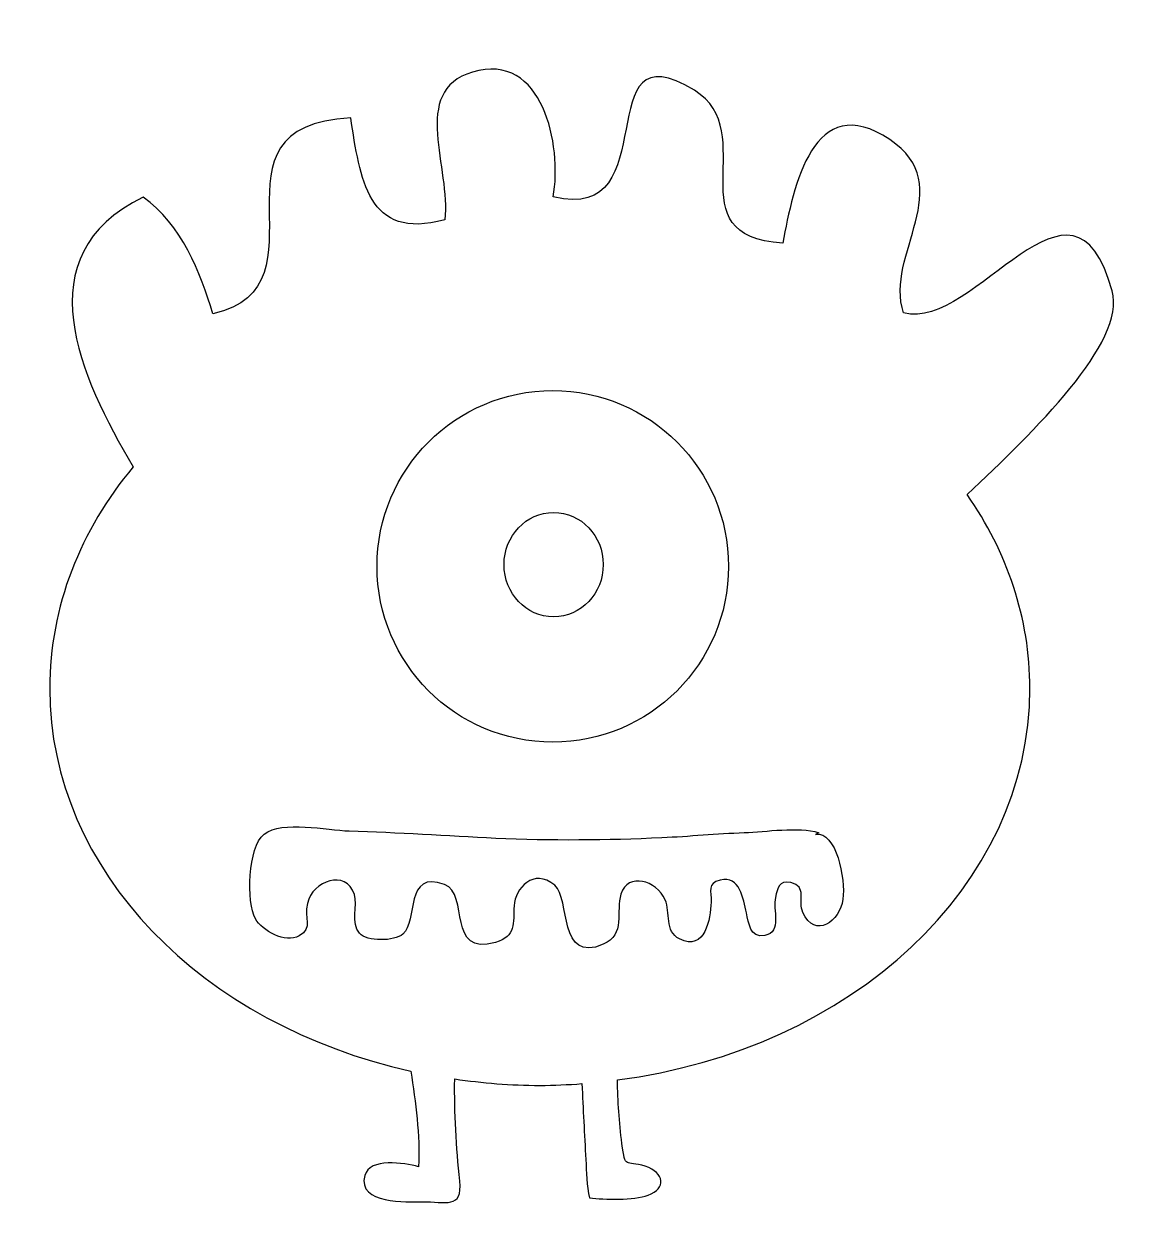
# Model space of a CAD drawing. Header units: centimetres. Extents: x -8 to 7.8, y -8.3 to 8.8.
import ezdxf

# ---------------------------------------------------------------- set-up
doc = ezdxf.new("R2010")
doc.units = ezdxf.units.CM
doc.header["$MEASUREMENT"] = 0
doc.layers.add('Camada 1', color=7, linetype='Continuous')

msp = doc.modelspace()

# ---------------------------------------------------------------- linework, layer by layer
at = {"layer": 'Camada 1'}
for points, knots in [([(5.55679, 2.03426), (6.12961, 1.2081), (6.45981, 0.25682), (6.45981, -0.75834), (6.45981, -0.75834), (6.45981, -3.60634), (3.88346, -5.96195), (0.51536, -6.39672), (0.51536, -6.39672), (0.52073, -6.70459), (0.54039, -7.00304), (0.58103, -7.31181), (0.58103, -7.31181), (0.63151, -7.70411), (0.62617, -7.54279), (0.9166, -7.64156), (0.9166, -7.64156), (1.19587, -7.73673), (1.22402, -7.9588), (0.95682, -8.05709), (0.95682, -8.05709), (0.75129, -8.1344), (0.32949, -8.12009), (0.11145, -8.09686), (0.11145, -8.09686), (0.07123, -7.92483), (0.06922, -7.72245), (0.05941, -7.54372), (0.05941, -7.54372), (0.03999, -7.1809), (0.02142, -6.8154), (0.00422, -6.45078), (0.00422, -6.45078), (-0.19663, -6.46462), (-0.39813, -6.47539), (-0.60276, -6.47539), (-0.60276, -6.47539), (-1.0221, -6.47539), (-1.43048, -6.44054), (-1.82926, -6.38334), (-1.82926, -6.38334), (-1.8364, -6.87618), (-1.80669, -7.35873), (-1.75597, -7.85381), (-1.75597, -7.85381), (-1.71374, -8.2604), (-1.95994, -8.15094), (-2.3013, -8.15094), (-2.3013, -8.15094), (-2.50929, -8.15094), (-3.23692, -8.19158), (-3.12521, -7.77428), (-3.12521, -7.77428), (-3.05573, -7.51422), (-2.55845, -7.59018), (-2.35112, -7.64694), (-2.35112, -7.64694), (-2.3263, -7.18717), (-2.39467, -6.72606), (-2.45947, -6.26944), (-2.45947, -6.26944), (-5.45765, -5.60852), (-7.6656, -3.39459), (-7.6656, -0.75836), (-7.6656, -0.75836), (-7.6656, 0.42504), (-7.22168, 1.52354), (-6.46188, 2.43548), (-6.46188, 2.43548), (-7.23108, 3.72477), (-8.04025, 5.48031), (-6.32001, 6.32078), (-6.32001, 6.32078), (-5.76372, 5.92848), (-5.49274, 5.23258), (-5.31467, 4.63964), (-5.31467, 4.63964), (-3.55289, 5.03953), (-5.57404, 7.3518), (-3.32768, 7.45994), (-3.32768, 7.45994), (-3.18938, 6.59602), (-3.09511, 5.68384), (-1.9736, 5.9937), (-1.9736, 5.9937), (-1.87687, 6.72223), (-2.48475, 7.84888), (-1.57437, 8.12076), (-1.57437, 8.12076), (-0.55451, 8.42527), (-0.27971, 7.05981), (-0.40952, 6.32591), (-0.40952, 6.32591), (1.24685, 5.9135), (0.0525, 8.81802), (1.62439, 7.85938), (1.62439, 7.85938), (2.6083, 7.25862), (1.317, 5.74483), (2.8996, 5.65836), (2.8996, 5.65836), (3.04972, 6.47447), (3.33791, 7.88573), (4.44112, 7.14871), (4.44112, 7.14871), (5.44468, 6.47849), (4.35756, 5.49102), (4.6395, 4.65213), (4.6395, 4.65213), (5.67836, 4.38313), (7.07422, 7.05399), (7.6448, 4.96802), (7.6448, 4.96802), (7.84851, 4.22252), (6.51435, 2.94395), (5.55679, 2.03426)], [0, 0, 0, 0, 0.03333333, 0.03333333, 0.03333333, 0.03333333, 0.06666667, 0.06666667, 0.06666667, 0.06666667, 0.1, 0.1, 0.1, 0.1, 0.13333333, 0.13333333, 0.13333333, 0.13333333, 0.16666667, 0.16666667, 0.16666667, 0.16666667, 0.2, 0.2, 0.2, 0.2, 0.23333333, 0.23333333, 0.23333333, 0.23333333, 0.26666667, 0.26666667, 0.26666667, 0.26666667, 0.3, 0.3, 0.3, 0.3, 0.33333333, 0.33333333, 0.33333333, 0.33333333, 0.36666667, 0.36666667, 0.36666667, 0.36666667, 0.4, 0.4, 0.4, 0.4, 0.43333333, 0.43333333, 0.43333333, 0.43333333, 0.46666667, 0.46666667, 0.46666667, 0.46666667, 0.5, 0.5, 0.5, 0.5, 0.53333333, 0.53333333, 0.53333333, 0.53333333, 0.56666667, 0.56666667, 0.56666667, 0.56666667, 0.6, 0.6, 0.6, 0.6, 0.63333333, 0.63333333, 0.63333333, 0.63333333, 0.66666667, 0.66666667, 0.66666667, 0.66666667, 0.7, 0.7, 0.7, 0.7, 0.73333333, 0.73333333, 0.73333333, 0.73333333, 0.76666667, 0.76666667, 0.76666667, 0.76666667, 0.8, 0.8, 0.8, 0.8, 0.83333333, 0.83333333, 0.83333333, 0.83333333, 0.86666667, 0.86666667, 0.86666667, 0.86666667, 0.9, 0.9, 0.9, 0.9, 0.93333333, 0.93333333, 0.93333333, 0.93333333, 1, 1, 1, 1]), ([(-0.41647, 3.53355), (-1.815, 3.53355), (-2.94901, 2.39976), (-2.94901, 1.00122), (-2.94901, 1.00122), (-2.94901, -0.39776), (-1.81501, -1.5318), (-0.41647, -1.5318), (-0.41647, -1.5318), (0.98228, -1.5318), (2.11676, -0.3978), (2.11676, 1.00122), (2.11676, 1.00122), (2.11679, 2.39973), (0.98231, 3.53355), (-0.41647, 3.53355)], [0, 0, 0, 0, 0.2, 0.2, 0.2, 0.2, 0.4, 0.4, 0.4, 0.4, 0.6, 0.6, 0.6, 0.6, 1, 1, 1, 1]), ([(-0.40371, 1.77822), (-0.79847, 1.77822), (-1.1184, 1.44154), (-1.1184, 1.02601), (-1.1184, 1.02601), (-1.1184, 0.61069), (-0.79849, 0.2738), (-0.40371, 0.2738), (-0.40371, 0.2738), (-0.00895, 0.2738), (0.31098, 0.61069), (0.31098, 1.02601), (0.31098, 1.02601), (0.31098, 1.44154), (-0.00896, 1.77822), (-0.40371, 1.77822)], [0, 0, 0, 0, 0.2, 0.2, 0.2, 0.2, 0.4, 0.4, 0.4, 0.4, 0.6, 0.6, 0.6, 0.6, 1, 1, 1, 1]), ([(3.36964, -2.86064), (3.36964, -2.86064), (3.42012, -2.83516), (3.42012, -2.83516), (3.42012, -2.83516), (3.11582, -2.74401), (2.65963, -2.82399), (2.34194, -2.83471), (2.34194, -2.83471), (1.94652, -2.84765), (1.55152, -2.88699), (1.1561, -2.90485), (1.1561, -2.90485), (0.36881, -2.94102), (-0.44976, -2.94861), (-1.23862, -2.91199), (-1.23862, -2.91199), (-1.94146, -2.87894), (-2.64943, -2.83068), (-3.3514, -2.81058), (-3.3514, -2.81058), (-3.67086, -2.80121), (-4.31226, -2.65196), (-4.57745, -2.85839), (-4.57745, -2.85839), (-4.80936, -3.03802), (-4.83235, -3.84137), (-4.70122, -4.07553), (-4.70122, -4.07553), (-4.6047, -4.24801), (-4.26826, -4.43745), (-4.07008, -4.32128), (-4.07008, -4.32128), (-3.8699, -4.2042), (-4.00126, -4.06929), (-3.95234, -3.85479), (-3.95234, -3.85479), (-3.87683, -3.52504), (-3.3938, -3.35661), (-3.2745, -3.72477), (-3.2745, -3.72477), (-3.22222, -3.88519), (-3.33215, -4.13895), (-3.20121, -4.28463), (-3.20121, -4.28463), (-3.0913, -4.40615), (-2.70189, -4.40393), (-2.57589, -4.29622), (-2.57589, -4.29622), (-2.36076, -4.1126), (-2.55422, -3.36237), (-1.9765, -3.58132), (-1.9765, -3.58132), (-1.60921, -3.72073), (-1.95012, -4.6215), (-1.24239, -4.41685), (-1.24239, -4.41685), (-0.94145, -4.3302), (-0.98569, -4.13716), (-0.97339, -3.88872), (-0.97339, -3.88872), (-0.96132, -3.63985), (-0.69211, -3.33558), (-0.3876, -3.59294), (-0.3876, -3.59294), (-0.15527, -3.78953), (-0.34606, -4.72649), (0.31188, -4.44276), (0.31188, -4.44276), (0.63695, -4.30245), (0.48727, -3.9714), (0.56681, -3.71894), (0.56681, -3.71894), (0.66645, -3.40348), (1.07754, -3.52325), (1.20263, -3.80072), (1.20263, -3.80072), (1.28529, -3.98302), (1.18967, -4.25691), (1.41128, -4.36682), (1.41128, -4.36682), (1.7808, -4.55089), (1.85676, -4.07459), (1.8657, -3.83689), (1.8657, -3.83689), (1.87287, -3.67248), (1.79781, -3.56791), (1.99619, -3.51743), (1.99619, -3.51743), (2.28215, -3.44459), (2.32681, -3.7967), (2.37375, -3.98791), (2.37375, -3.98791), (2.41082, -4.13806), (2.42111, -4.3561), (2.63738, -4.31634), (2.63738, -4.31634), (2.89342, -4.26943), (2.74909, -3.93743), (2.79288, -3.7672), (2.79288, -3.7672), (2.82773, -3.62959), (2.84069, -3.52011), (3.01227, -3.5545), (3.01227, -3.5545), (3.25534, -3.60366), (3.11591, -3.82438), (3.1874, -3.98344), (3.1874, -3.98344), (3.36078, -4.37129), (3.72538, -4.11123), (3.76559, -3.7949), (3.76559, -3.7949), (3.80171, -3.50537), (3.67079, -2.80478), (3.36964, -2.86064)], [0, 0, 0, 0, 0.03333333, 0.03333333, 0.03333333, 0.03333333, 0.06666667, 0.06666667, 0.06666667, 0.06666667, 0.1, 0.1, 0.1, 0.1, 0.13333333, 0.13333333, 0.13333333, 0.13333333, 0.16666667, 0.16666667, 0.16666667, 0.16666667, 0.2, 0.2, 0.2, 0.2, 0.23333333, 0.23333333, 0.23333333, 0.23333333, 0.26666667, 0.26666667, 0.26666667, 0.26666667, 0.3, 0.3, 0.3, 0.3, 0.33333333, 0.33333333, 0.33333333, 0.33333333, 0.36666667, 0.36666667, 0.36666667, 0.36666667, 0.4, 0.4, 0.4, 0.4, 0.43333333, 0.43333333, 0.43333333, 0.43333333, 0.46666667, 0.46666667, 0.46666667, 0.46666667, 0.5, 0.5, 0.5, 0.5, 0.53333333, 0.53333333, 0.53333333, 0.53333333, 0.56666667, 0.56666667, 0.56666667, 0.56666667, 0.6, 0.6, 0.6, 0.6, 0.63333333, 0.63333333, 0.63333333, 0.63333333, 0.66666667, 0.66666667, 0.66666667, 0.66666667, 0.7, 0.7, 0.7, 0.7, 0.73333333, 0.73333333, 0.73333333, 0.73333333, 0.76666667, 0.76666667, 0.76666667, 0.76666667, 0.8, 0.8, 0.8, 0.8, 0.83333333, 0.83333333, 0.83333333, 0.83333333, 0.86666667, 0.86666667, 0.86666667, 0.86666667, 0.9, 0.9, 0.9, 0.9, 0.93333333, 0.93333333, 0.93333333, 0.93333333, 1, 1, 1, 1])]:
    msp.add_open_spline(points, degree=3, knots=knots, dxfattribs=at)

doc.saveas('drawing.dxf')
